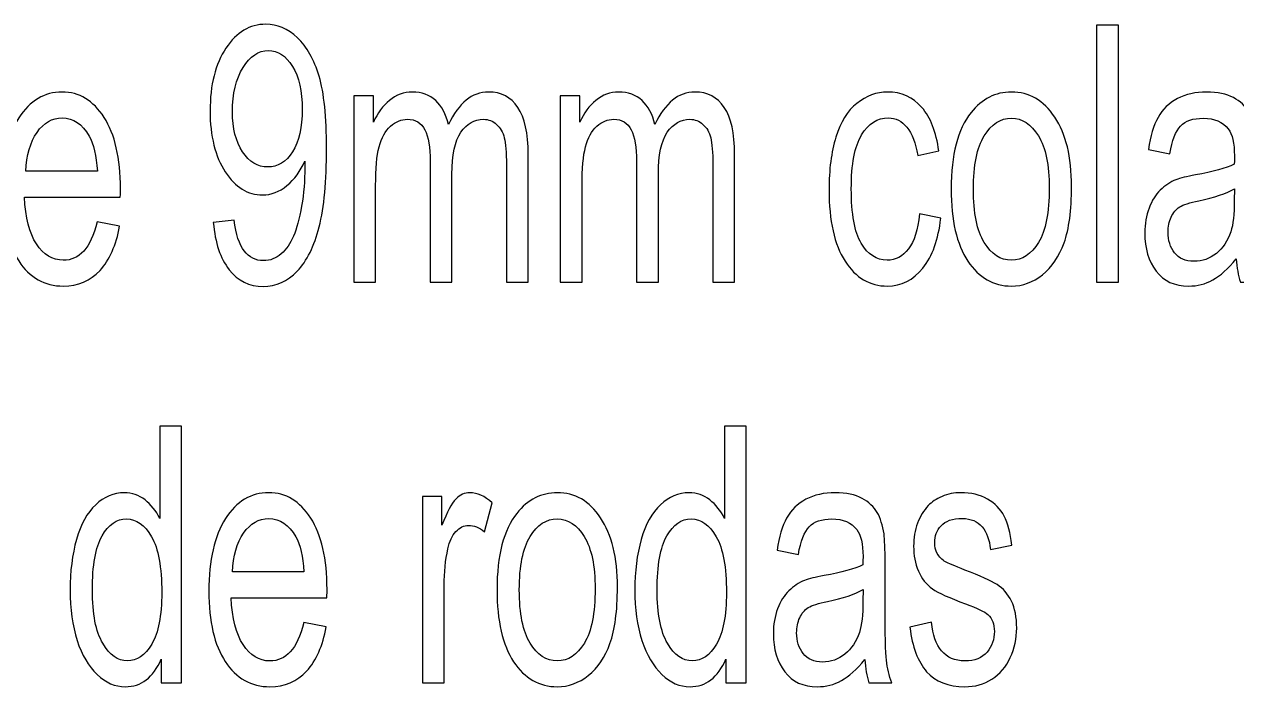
# Model space of a CAD drawing. Header units: millimetres. Extents: x -2444 to 3336, y -980 to 1690.
# Drawn here: x 23.7 to 179.9, y -365.9 to -280.5 of the extents above; entities that cross this region are included whole.
import ezdxf

# ---------------------------------------------------------------- set-up
doc = ezdxf.new("R2010")
doc.units = ezdxf.units.MM
doc.header["$MEASUREMENT"] = 0
doc.layers.add('Camada 1', color=7, linetype='Continuous')

msp = doc.modelspace()

# ---------------------------------------------------------------- linework, layer by layer
at = {"layer": 'Camada 1', "color": 250}
for points, knots in [([(48.0467, -306.1036), (48.0467, -306.1036), (50.7283, -305.7802), (50.7283, -305.7802), (50.7283, -305.7802), (50.9571, -307.6132), (51.3934, -308.9378), (52.0372, -309.7619), (52.0372, -309.7619), (52.681, -310.586), (53.5057, -311.0019), (54.5167, -311.0019), (54.5167, -311.0019), (55.3786, -311.0019), (56.1341, -310.7169), (56.7886, -310.1393), (56.7886, -310.1393), (57.443, -309.5694), (57.9751, -308.8069), (58.3848, -307.8442), (58.3848, -307.8442), (58.7945, -306.8892), (59.1404, -305.5953), (59.4224, -303.9703), (59.4224, -303.9703), (59.7043, -302.3452), (59.8427, -300.6893), (59.8427, -299.0027), (59.8427, -299.0027), (59.8427, -298.8255), (59.8373, -298.5483), (59.8267, -298.1863), (59.8267, -298.1863), (59.268, -299.4802), (58.5019, -300.5353), (57.5335, -301.3363), (57.5335, -301.3363), (56.5651, -302.145), (55.5116, -302.5454), (54.3837, -302.5454), (54.3837, -302.5454), (52.4948, -302.5454), (50.8986, -301.5519), (49.5897, -299.5649), (49.5897, -299.5649), (48.2861, -297.5856), (47.6317, -294.967), (47.6317, -291.7169), (47.6317, -291.7169), (47.6317, -288.3589), (48.3127, -285.6634), (49.6802, -283.6147), (49.6802, -283.6147), (51.0422, -281.5738), (52.7502, -280.5494), (54.8093, -280.5494), (54.8093, -280.5494), (56.2885, -280.5494), (57.6452, -281.1271), (58.8796, -282.29), (58.8796, -282.29), (60.1087, -283.4453), (61.0398, -285.0934), (61.6783, -287.2422), (61.6783, -287.2422), (62.3168, -289.3833), (62.636, -292.487), (62.636, -296.5458), (62.636, -296.5458), (62.636, -300.7741), (62.3221, -304.1397), (61.689, -306.6427), (61.689, -306.6427), (61.0558, -309.1535), (60.1087, -311.0558), (58.8583, -312.3651), (58.8583, -312.3651), (57.608, -313.6744), (56.1448, -314.329), (54.4635, -314.329), (54.4635, -314.329), (52.6757, -314.329), (51.2179, -313.6128), (50.0845, -312.1725), (50.0845, -312.1725), (48.9565, -310.7323), (48.2755, -308.7068), (48.0467, -306.1036)], [0, 0, 0, 0, 0.04347826, 0.04347826, 0.04347826, 0.04347826, 0.08695652, 0.08695652, 0.08695652, 0.08695652, 0.13043478, 0.13043478, 0.13043478, 0.13043478, 0.17391304, 0.17391304, 0.17391304, 0.17391304, 0.2173913, 0.2173913, 0.2173913, 0.2173913, 0.26086957, 0.26086957, 0.26086957, 0.26086957, 0.30434783, 0.30434783, 0.30434783, 0.30434783, 0.34782609, 0.34782609, 0.34782609, 0.34782609, 0.39130435, 0.39130435, 0.39130435, 0.39130435, 0.43478261, 0.43478261, 0.43478261, 0.43478261, 0.47826087, 0.47826087, 0.47826087, 0.47826087, 0.52173913, 0.52173913, 0.52173913, 0.52173913, 0.56521739, 0.56521739, 0.56521739, 0.56521739, 0.60869565, 0.60869565, 0.60869565, 0.60869565, 0.65217391, 0.65217391, 0.65217391, 0.65217391, 0.69565217, 0.69565217, 0.69565217, 0.69565217, 0.73913043, 0.73913043, 0.73913043, 0.73913043, 0.7826087, 0.7826087, 0.7826087, 0.7826087, 0.82608696, 0.82608696, 0.82608696, 0.82608696, 0.86956522, 0.86956522, 0.86956522, 0.86956522, 0.91304348, 0.91304348, 0.91304348, 0.91304348, 1, 1, 1, 1]), ([(161.8614, -313.7745), (161.8614, -313.7745), (161.8614, -280.6881), (161.8614, -280.6881), (161.8614, -280.6881), (161.8614, -280.6881), (164.6707, -280.6881), (164.6707, -280.6881), (164.6707, -280.6881), (164.6707, -280.6881), (164.6707, -313.7745), (164.6707, -313.7745), (164.6707, -313.7745), (164.6707, -313.7745), (161.8614, -313.7745), (161.8614, -313.7745)], [0, 0, 0, 0, 0.2, 0.2, 0.2, 0.2, 0.4, 0.4, 0.4, 0.4, 0.6, 0.6, 0.6, 0.6, 1, 1, 1, 1]), ([(59.5075, -291.5089), (59.5075, -289.183), (59.0818, -287.3346), (58.2305, -285.9714), (58.2305, -285.9714), (57.3845, -284.6082), (56.3523, -283.9228), (55.1392, -283.9228), (55.1392, -283.9228), (53.8835, -283.9228), (52.7981, -284.6544), (51.8829, -286.1255), (51.8829, -286.1255), (50.9624, -287.5965), (50.5048, -289.5065), (50.5048, -291.8478), (50.5048, -291.8478), (50.5048, -293.9504), (50.9412, -295.6601), (51.8084, -296.9694), (51.8084, -296.9694), (52.681, -298.2864), (53.7665, -298.9411), (55.0594, -298.9411), (55.0594, -298.9411), (56.3576, -298.9411), (57.4217, -298.2864), (58.2571, -296.9694), (58.2571, -296.9694), (59.0925, -295.6601), (59.5075, -293.8348), (59.5075, -291.5089)], [0, 0, 0, 0, 0.11111111, 0.11111111, 0.11111111, 0.11111111, 0.22222222, 0.22222222, 0.22222222, 0.22222222, 0.33333333, 0.33333333, 0.33333333, 0.33333333, 0.44444444, 0.44444444, 0.44444444, 0.44444444, 0.55555556, 0.55555556, 0.55555556, 0.55555556, 0.66666667, 0.66666667, 0.66666667, 0.66666667, 0.77777778, 0.77777778, 0.77777778, 0.77777778, 1, 1, 1, 1]), ([(33.0743, -306.0112), (33.0743, -306.0112), (35.9794, -306.5657), (35.9794, -306.5657), (35.9794, -306.5657), (35.5271, -309.0072), (34.6812, -310.9095), (33.4468, -312.2573), (33.4468, -312.2573), (32.2124, -313.6051), (30.6375, -314.2828), (28.7167, -314.2828), (28.7167, -314.2828), (26.3011, -314.2828), (24.3856, -313.2046), (22.9703, -311.0481), (22.9703, -311.0481), (21.555, -308.8993), (20.8474, -305.8726), (20.8474, -301.9832), (20.8474, -301.9832), (20.8474, -297.9629), (21.5604, -294.8361), (22.9916, -292.618), (22.9916, -292.618), (24.4229, -290.3922), (26.2798, -289.2831), (28.5624, -289.2831), (28.5624, -289.2831), (30.7704, -289.2831), (32.5742, -290.3691), (33.9735, -292.5487), (33.9735, -292.5487), (35.3729, -294.7282), (36.0752, -297.7935), (36.0752, -301.7445), (36.0752, -301.7445), (36.0752, -301.9832), (36.0699, -302.3452), (36.0592, -302.8227), (36.0592, -302.8227), (36.0592, -302.8227), (23.7206, -302.8227), (23.7206, -302.8227), (23.7206, -302.8227), (23.8269, -305.449), (24.3378, -307.4668), (25.2636, -308.8608), (25.2636, -308.8608), (26.1841, -310.2548), (27.3386, -310.9557), (28.7167, -310.9557), (28.7167, -310.9557), (29.7436, -310.9557), (30.6215, -310.5629), (31.3451, -309.7773), (31.3451, -309.7773), (32.074, -308.9918), (32.6487, -307.7364), (33.0743, -306.0112)], [0, 0, 0, 0, 0.0625, 0.0625, 0.0625, 0.0625, 0.125, 0.125, 0.125, 0.125, 0.1875, 0.1875, 0.1875, 0.1875, 0.25, 0.25, 0.25, 0.25, 0.3125, 0.3125, 0.3125, 0.3125, 0.375, 0.375, 0.375, 0.375, 0.4375, 0.4375, 0.4375, 0.4375, 0.5, 0.5, 0.5, 0.5, 0.5625, 0.5625, 0.5625, 0.5625, 0.625, 0.625, 0.625, 0.625, 0.6875, 0.6875, 0.6875, 0.6875, 0.75, 0.75, 0.75, 0.75, 0.8125, 0.8125, 0.8125, 0.8125, 0.875, 0.875, 0.875, 0.875, 1, 1, 1, 1]), ([(66.153, -313.7745), (66.153, -313.7745), (66.153, -289.7915), (66.153, -289.7915), (66.153, -289.7915), (66.153, -289.7915), (68.675, -289.7915), (68.675, -289.7915), (68.675, -289.7915), (68.675, -289.7915), (68.675, -293.1802), (68.675, -293.1802), (68.675, -293.1802), (69.1911, -292.0095), (69.8827, -291.0622), (70.7447, -290.3537), (70.7447, -290.3537), (71.6067, -289.6374), (72.5857, -289.2831), (73.6871, -289.2831), (73.6871, -289.2831), (74.9108, -289.2831), (75.9165, -289.6528), (76.6986, -290.3845), (76.6986, -290.3845), (77.4807, -291.1238), (78.034, -292.1482), (78.3533, -293.4729), (78.3533, -293.4729), (79.6728, -290.6772), (81.3808, -289.2831), (83.4878, -289.2831), (83.4878, -289.2831), (85.1372, -289.2831), (86.4088, -289.9378), (87.2921, -291.2548), (87.2921, -291.2548), (88.1806, -292.5718), (88.6276, -294.5973), (88.6276, -297.3314), (88.6276, -297.3314), (88.6276, -297.3314), (88.6276, -313.7745), (88.6276, -313.7745), (88.6276, -313.7745), (88.6276, -313.7745), (85.8182, -313.7745), (85.8182, -313.7745), (85.8182, -313.7745), (85.8182, -313.7745), (85.8182, -298.6792), (85.8182, -298.6792), (85.8182, -298.6792), (85.8182, -297.0618), (85.7225, -295.8912), (85.5415, -295.1749), (85.5415, -295.1749), (85.3606, -294.4587), (85.0307, -293.8888), (84.5466, -293.4498), (84.5466, -293.4498), (84.0677, -293.0108), (83.5038, -292.7951), (82.86, -292.7951), (82.86, -292.7951), (81.6894, -292.7951), (80.721, -293.3573), (79.9495, -294.4741), (79.9495, -294.4741), (79.178, -295.5985), (78.7949, -297.393), (78.7949, -299.8576), (78.7949, -299.8576), (78.7949, -299.8576), (78.7949, -313.7745), (78.7949, -313.7745), (78.7949, -313.7745), (78.7949, -313.7745), (75.9856, -313.7745), (75.9856, -313.7745), (75.9856, -313.7745), (75.9856, -313.7745), (75.9856, -298.2094), (75.9856, -298.2094), (75.9856, -298.2094), (75.9856, -296.4072), (75.7568, -295.0517), (75.2993, -294.1506), (75.2993, -294.1506), (74.8416, -293.2495), (74.0915, -292.7951), (73.0539, -292.7951), (73.0539, -292.7951), (72.2664, -292.7951), (71.5375, -293.0955), (70.8671, -293.6962), (70.8671, -293.6962), (70.1967, -294.2969), (69.7125, -295.1749), (69.4092, -296.3379), (69.4092, -296.3379), (69.1113, -297.4931), (68.9623, -299.1644), (68.9623, -301.344), (68.9623, -301.344), (68.9623, -301.344), (68.9623, -313.7745), (68.9623, -313.7745), (68.9623, -313.7745), (68.9623, -313.7745), (66.153, -313.7745), (66.153, -313.7745)], [0, 0, 0, 0, 0.03448276, 0.03448276, 0.03448276, 0.03448276, 0.06896552, 0.06896552, 0.06896552, 0.06896552, 0.10344828, 0.10344828, 0.10344828, 0.10344828, 0.13793103, 0.13793103, 0.13793103, 0.13793103, 0.17241379, 0.17241379, 0.17241379, 0.17241379, 0.20689655, 0.20689655, 0.20689655, 0.20689655, 0.24137931, 0.24137931, 0.24137931, 0.24137931, 0.27586207, 0.27586207, 0.27586207, 0.27586207, 0.31034483, 0.31034483, 0.31034483, 0.31034483, 0.34482759, 0.34482759, 0.34482759, 0.34482759, 0.37931034, 0.37931034, 0.37931034, 0.37931034, 0.4137931, 0.4137931, 0.4137931, 0.4137931, 0.44827586, 0.44827586, 0.44827586, 0.44827586, 0.48275862, 0.48275862, 0.48275862, 0.48275862, 0.51724138, 0.51724138, 0.51724138, 0.51724138, 0.55172414, 0.55172414, 0.55172414, 0.55172414, 0.5862069, 0.5862069, 0.5862069, 0.5862069, 0.62068966, 0.62068966, 0.62068966, 0.62068966, 0.65517241, 0.65517241, 0.65517241, 0.65517241, 0.68965517, 0.68965517, 0.68965517, 0.68965517, 0.72413793, 0.72413793, 0.72413793, 0.72413793, 0.75862069, 0.75862069, 0.75862069, 0.75862069, 0.79310345, 0.79310345, 0.79310345, 0.79310345, 0.82758621, 0.82758621, 0.82758621, 0.82758621, 0.86206897, 0.86206897, 0.86206897, 0.86206897, 0.89655172, 0.89655172, 0.89655172, 0.89655172, 0.93103448, 0.93103448, 0.93103448, 0.93103448, 1, 1, 1, 1]), ([(92.7458, -313.7745), (92.7458, -313.7745), (92.7458, -289.7915), (92.7458, -289.7915), (92.7458, -289.7915), (92.7458, -289.7915), (95.2678, -289.7915), (95.2678, -289.7915), (95.2678, -289.7915), (95.2678, -289.7915), (95.2678, -293.1802), (95.2678, -293.1802), (95.2678, -293.1802), (95.7838, -292.0095), (96.4755, -291.0622), (97.3375, -290.3537), (97.3375, -290.3537), (98.1995, -289.6374), (99.1785, -289.2831), (100.2799, -289.2831), (100.2799, -289.2831), (101.5036, -289.2831), (102.5092, -289.6528), (103.2913, -290.3845), (103.2913, -290.3845), (104.0735, -291.1238), (104.6268, -292.1482), (104.9461, -293.4729), (104.9461, -293.4729), (106.2656, -290.6772), (107.9736, -289.2831), (110.0806, -289.2831), (110.0806, -289.2831), (111.73, -289.2831), (113.0016, -289.9378), (113.8849, -291.2548), (113.8849, -291.2548), (114.7734, -292.5718), (115.2203, -294.5973), (115.2203, -297.3314), (115.2203, -297.3314), (115.2203, -297.3314), (115.2203, -313.7745), (115.2203, -313.7745), (115.2203, -313.7745), (115.2203, -313.7745), (112.411, -313.7745), (112.411, -313.7745), (112.411, -313.7745), (112.411, -313.7745), (112.411, -298.6792), (112.411, -298.6792), (112.411, -298.6792), (112.411, -297.0618), (112.3153, -295.8912), (112.1343, -295.1749), (112.1343, -295.1749), (111.9534, -294.4587), (111.6235, -293.8888), (111.1394, -293.4498), (111.1394, -293.4498), (110.6605, -293.0108), (110.0965, -292.7951), (109.4527, -292.7951), (109.4527, -292.7951), (108.2822, -292.7951), (107.3138, -293.3573), (106.5423, -294.4741), (106.5423, -294.4741), (105.7708, -295.5985), (105.3877, -297.393), (105.3877, -299.8576), (105.3877, -299.8576), (105.3877, -299.8576), (105.3877, -313.7745), (105.3877, -313.7745), (105.3877, -313.7745), (105.3877, -313.7745), (102.5784, -313.7745), (102.5784, -313.7745), (102.5784, -313.7745), (102.5784, -313.7745), (102.5784, -298.2094), (102.5784, -298.2094), (102.5784, -298.2094), (102.5784, -296.4072), (102.3496, -295.0517), (101.892, -294.1506), (101.892, -294.1506), (101.4344, -293.2495), (100.6842, -292.7951), (99.6467, -292.7951), (99.6467, -292.7951), (98.8592, -292.7951), (98.1303, -293.0955), (97.4599, -293.6962), (97.4599, -293.6962), (96.7894, -294.2969), (96.3053, -295.1749), (96.002, -296.3379), (96.002, -296.3379), (95.704, -297.4931), (95.5551, -299.1644), (95.5551, -301.344), (95.5551, -301.344), (95.5551, -301.344), (95.5551, -313.7745), (95.5551, -313.7745), (95.5551, -313.7745), (95.5551, -313.7745), (92.7458, -313.7745), (92.7458, -313.7745)], [0, 0, 0, 0, 0.03448276, 0.03448276, 0.03448276, 0.03448276, 0.06896552, 0.06896552, 0.06896552, 0.06896552, 0.10344828, 0.10344828, 0.10344828, 0.10344828, 0.13793103, 0.13793103, 0.13793103, 0.13793103, 0.17241379, 0.17241379, 0.17241379, 0.17241379, 0.20689655, 0.20689655, 0.20689655, 0.20689655, 0.24137931, 0.24137931, 0.24137931, 0.24137931, 0.27586207, 0.27586207, 0.27586207, 0.27586207, 0.31034483, 0.31034483, 0.31034483, 0.31034483, 0.34482759, 0.34482759, 0.34482759, 0.34482759, 0.37931034, 0.37931034, 0.37931034, 0.37931034, 0.4137931, 0.4137931, 0.4137931, 0.4137931, 0.44827586, 0.44827586, 0.44827586, 0.44827586, 0.48275862, 0.48275862, 0.48275862, 0.48275862, 0.51724138, 0.51724138, 0.51724138, 0.51724138, 0.55172414, 0.55172414, 0.55172414, 0.55172414, 0.5862069, 0.5862069, 0.5862069, 0.5862069, 0.62068966, 0.62068966, 0.62068966, 0.62068966, 0.65517241, 0.65517241, 0.65517241, 0.65517241, 0.68965517, 0.68965517, 0.68965517, 0.68965517, 0.72413793, 0.72413793, 0.72413793, 0.72413793, 0.75862069, 0.75862069, 0.75862069, 0.75862069, 0.79310345, 0.79310345, 0.79310345, 0.79310345, 0.82758621, 0.82758621, 0.82758621, 0.82758621, 0.86206897, 0.86206897, 0.86206897, 0.86206897, 0.89655172, 0.89655172, 0.89655172, 0.89655172, 0.93103448, 0.93103448, 0.93103448, 0.93103448, 1, 1, 1, 1]), ([(139.0304, -304.9946), (139.0304, -304.9946), (141.7759, -305.5491), (141.7759, -305.5491), (141.7759, -305.5491), (141.4726, -308.2832), (140.7064, -310.4166), (139.4666, -311.9646), (139.4666, -311.9646), (138.2269, -313.5126), (136.6999, -314.2828), (134.8962, -314.2828), (134.8962, -314.2828), (132.6349, -314.2828), (130.8152, -313.2123), (129.4425, -311.0712), (129.4425, -311.0712), (128.0644, -308.9301), (127.3781, -305.8649), (127.3781, -301.8754), (127.3781, -301.8754), (127.3781, -299.2876), (127.676, -297.031), (128.2666, -295.0902), (128.2666, -295.0902), (128.8572, -293.1571), (129.7564, -291.7015), (130.9695, -290.7388), (130.9695, -290.7388), (132.1773, -289.7684), (133.4915, -289.2831), (134.9175, -289.2831), (134.9175, -289.2831), (136.7106, -289.2831), (138.1844, -289.9378), (139.323, -291.2548), (139.323, -291.2548), (140.4669, -292.5718), (141.2012, -294.4433), (141.5205, -296.8616), (141.5205, -296.8616), (141.5205, -296.8616), (138.8069, -297.4623), (138.8069, -297.4623), (138.8069, -297.4623), (138.5462, -295.8527), (138.0886, -294.6435), (137.4235, -293.8271), (137.4235, -293.8271), (136.7638, -293.0185), (135.9656, -292.6103), (135.0292, -292.6103), (135.0292, -292.6103), (133.6139, -292.6103), (132.4646, -293.3419), (131.5761, -294.8053), (131.5761, -294.8053), (130.6929, -296.2763), (130.2512, -298.5868), (130.2512, -301.7599), (130.2512, -301.7599), (130.2512, -304.9792), (130.6769, -307.3128), (131.5282, -308.7684), (131.5282, -308.7684), (132.3848, -310.224), (133.4968, -310.9557), (134.8643, -310.9557), (134.8643, -310.9557), (135.971, -310.9557), (136.8914, -310.4705), (137.6257, -309.4924), (137.6257, -309.4924), (138.3653, -308.522), (138.8335, -307.0201), (139.0304, -304.9946)], [0, 0, 0, 0, 0.05, 0.05, 0.05, 0.05, 0.1, 0.1, 0.1, 0.1, 0.15, 0.15, 0.15, 0.15, 0.2, 0.2, 0.2, 0.2, 0.25, 0.25, 0.25, 0.25, 0.3, 0.3, 0.3, 0.3, 0.35, 0.35, 0.35, 0.35, 0.4, 0.4, 0.4, 0.4, 0.45, 0.45, 0.45, 0.45, 0.5, 0.5, 0.5, 0.5, 0.55, 0.55, 0.55, 0.55, 0.6, 0.6, 0.6, 0.6, 0.65, 0.65, 0.65, 0.65, 0.7, 0.7, 0.7, 0.7, 0.75, 0.75, 0.75, 0.75, 0.8, 0.8, 0.8, 0.8, 0.85, 0.85, 0.85, 0.85, 0.9, 0.9, 0.9, 0.9, 1, 1, 1, 1]), ([(143.1167, -301.783), (143.1167, -297.3545), (143.968, -294.0736), (145.6759, -291.9402), (145.6759, -291.9402), (147.0966, -290.1688), (148.8364, -289.2831), (150.8849, -289.2831), (150.8849, -289.2831), (153.1568, -289.2831), (155.0191, -290.3614), (156.4663, -292.5179), (156.4663, -292.5179), (157.9082, -294.6666), (158.6318, -297.6472), (158.6318, -301.4441), (158.6318, -301.4441), (158.6318, -304.5248), (158.3125, -306.9431), (157.6741, -308.7068), (157.6741, -308.7068), (157.0356, -310.4705), (156.1044, -311.8414), (154.8807, -312.8195), (154.8807, -312.8195), (153.6623, -313.7976), (152.3268, -314.2828), (150.8849, -314.2828), (150.8849, -314.2828), (148.5651, -314.2828), (146.6922, -313.2123), (145.2609, -311.0635), (145.2609, -311.0635), (143.8297, -308.9147), (143.1167, -305.8187), (143.1167, -301.783)], [0, 0, 0, 0, 0.1, 0.1, 0.1, 0.1, 0.2, 0.2, 0.2, 0.2, 0.3, 0.3, 0.3, 0.3, 0.4, 0.4, 0.4, 0.4, 0.5, 0.5, 0.5, 0.5, 0.6, 0.6, 0.6, 0.6, 0.7, 0.7, 0.7, 0.7, 0.8, 0.8, 0.8, 0.8, 1, 1, 1, 1]), ([(179.84, -310.7708), (178.7972, -312.057), (177.7915, -312.9581), (176.8285, -313.4895), (176.8285, -313.4895), (175.8654, -314.021), (174.8332, -314.2828), (173.7266, -314.2828), (173.7266, -314.2828), (171.9069, -314.2828), (170.5075, -313.6436), (169.5285, -312.3574), (169.5285, -312.3574), (168.5495, -311.0789), (168.06, -309.4385), (168.06, -307.4437), (168.06, -307.4437), (168.06, -306.2731), (168.2462, -305.2025), (168.6133, -304.2321), (168.6133, -304.2321), (168.9858, -303.2617), (169.47, -302.4915), (170.0659, -301.9062), (170.0659, -301.9062), (170.6672, -301.3209), (171.3376, -300.8742), (172.0877, -300.5738), (172.0877, -300.5738), (172.6411, -300.3659), (173.4765, -300.1656), (174.5885, -299.9654), (174.5885, -299.9654), (176.8551, -299.5803), (178.5311, -299.1105), (179.6006, -298.5714), (179.6006, -298.5714), (179.6112, -298.0169), (179.6165, -297.6626), (179.6165, -297.5162), (179.6165, -297.5162), (179.6165, -295.8681), (179.3505, -294.7051), (178.8185, -294.0274), (178.8185, -294.0274), (178.1001, -293.1109), (177.0307, -292.6565), (175.6154, -292.6565), (175.6154, -292.6565), (174.2905, -292.6565), (173.3115, -292.9954), (172.6837, -293.6654), (172.6837, -293.6654), (172.0505, -294.3355), (171.5876, -295.5215), (171.2844, -297.2313), (171.2844, -297.2313), (171.2844, -297.2313), (168.5389, -296.6768), (168.5389, -296.6768), (168.5389, -296.6768), (168.7889, -294.9747), (169.1986, -293.5961), (169.7733, -292.5487), (169.7733, -292.5487), (170.3479, -291.5012), (171.178, -290.7003), (172.2634, -290.1303), (172.2634, -290.1303), (173.3434, -289.5681), (174.6044, -289.2831), (176.0304, -289.2831), (176.0304, -289.2831), (177.4457, -289.2831), (178.6003, -289.5219), (179.4889, -290.0071), (179.4889, -290.0071), (180.3721, -290.4923), (181.0265, -291.093), (181.4415, -291.8247), (181.4415, -291.8247), (181.8565, -292.5564), (182.1492, -293.4806), (182.3195, -294.5973), (182.3195, -294.5973), (182.4099, -295.2905), (182.4578, -296.5381), (182.4578, -298.3326), (182.4578, -298.3326), (182.4578, -298.3326), (182.4578, -303.7238), (182.4578, -303.7238), (182.4578, -303.7238), (182.4578, -307.4899), (182.5163, -309.8697), (182.6334, -310.8787), (182.6334, -310.8787), (182.7451, -311.8876), (182.9792, -312.8503), (183.3197, -313.7745), (183.3197, -313.7745), (183.3197, -313.7745), (180.3827, -313.7745), (180.3827, -313.7745), (180.3827, -313.7745), (180.1007, -312.9196), (179.9198, -311.9184), (179.84, -310.7708)], [0, 0, 0, 0, 0.03571429, 0.03571429, 0.03571429, 0.03571429, 0.07142857, 0.07142857, 0.07142857, 0.07142857, 0.10714286, 0.10714286, 0.10714286, 0.10714286, 0.14285714, 0.14285714, 0.14285714, 0.14285714, 0.17857143, 0.17857143, 0.17857143, 0.17857143, 0.21428571, 0.21428571, 0.21428571, 0.21428571, 0.25, 0.25, 0.25, 0.25, 0.28571429, 0.28571429, 0.28571429, 0.28571429, 0.32142857, 0.32142857, 0.32142857, 0.32142857, 0.35714286, 0.35714286, 0.35714286, 0.35714286, 0.39285714, 0.39285714, 0.39285714, 0.39285714, 0.42857143, 0.42857143, 0.42857143, 0.42857143, 0.46428571, 0.46428571, 0.46428571, 0.46428571, 0.5, 0.5, 0.5, 0.5, 0.53571429, 0.53571429, 0.53571429, 0.53571429, 0.57142857, 0.57142857, 0.57142857, 0.57142857, 0.60714286, 0.60714286, 0.60714286, 0.60714286, 0.64285714, 0.64285714, 0.64285714, 0.64285714, 0.67857143, 0.67857143, 0.67857143, 0.67857143, 0.71428571, 0.71428571, 0.71428571, 0.71428571, 0.75, 0.75, 0.75, 0.75, 0.78571429, 0.78571429, 0.78571429, 0.78571429, 0.82142857, 0.82142857, 0.82142857, 0.82142857, 0.85714286, 0.85714286, 0.85714286, 0.85714286, 0.89285714, 0.89285714, 0.89285714, 0.89285714, 0.92857143, 0.92857143, 0.92857143, 0.92857143, 1, 1, 1, 1]), ([(23.8801, -299.4956), (23.8801, -299.4956), (33.1063, -299.4956), (33.1063, -299.4956), (33.1063, -299.4956), (32.9838, -297.4777), (32.6274, -295.9682), (32.0474, -294.9593), (32.0474, -294.9593), (31.1588, -293.3958), (29.999, -292.6103), (28.5783, -292.6103), (28.5783, -292.6103), (27.2907, -292.6103), (26.2106, -293.2341), (25.3327, -294.4818), (25.3327, -294.4818), (24.4601, -295.7295), (23.976, -297.4007), (23.8801, -299.4956)], [0, 0, 0, 0, 0.16666667, 0.16666667, 0.16666667, 0.16666667, 0.33333333, 0.33333333, 0.33333333, 0.33333333, 0.5, 0.5, 0.5, 0.5, 0.66666667, 0.66666667, 0.66666667, 0.66666667, 1, 1, 1, 1]), ([(145.9898, -301.7907), (145.9898, -304.856), (146.4528, -307.1511), (147.3786, -308.6683), (147.3786, -308.6683), (148.3097, -310.1932), (149.4749, -310.9557), (150.8849, -310.9557), (150.8849, -310.9557), (152.2789, -310.9557), (153.4388, -310.1932), (154.3699, -308.6606), (154.3699, -308.6606), (155.2957, -307.1279), (155.7586, -304.7943), (155.7586, -301.6598), (155.7586, -301.6598), (155.7586, -298.7023), (155.2904, -296.4611), (154.3593, -294.9439), (154.3593, -294.9439), (153.4282, -293.419), (152.2682, -292.6565), (150.8849, -292.6565), (150.8849, -292.6565), (149.4749, -292.6565), (148.3097, -293.4112), (147.3786, -294.9285), (147.3786, -294.9285), (146.4528, -296.4457), (145.9898, -298.7331), (145.9898, -301.7907)], [0, 0, 0, 0, 0.11111111, 0.11111111, 0.11111111, 0.11111111, 0.22222222, 0.22222222, 0.22222222, 0.22222222, 0.33333333, 0.33333333, 0.33333333, 0.33333333, 0.44444444, 0.44444444, 0.44444444, 0.44444444, 0.55555556, 0.55555556, 0.55555556, 0.55555556, 0.66666667, 0.66666667, 0.66666667, 0.66666667, 0.77777778, 0.77777778, 0.77777778, 0.77777778, 1, 1, 1, 1]), ([(179.6165, -301.7599), (178.595, -302.3606), (177.0626, -302.8689), (175.0195, -303.2848), (175.0195, -303.2848), (173.8596, -303.5236), (173.0401, -303.7931), (172.5613, -304.0935), (172.5613, -304.0935), (172.0824, -304.3938), (171.7153, -304.8328), (171.4546, -305.4028), (171.4546, -305.4028), (171.1939, -305.9804), (171.0609, -306.6196), (171.0609, -307.3282), (171.0609, -307.3282), (171.0609, -308.3987), (171.3429, -309.2998), (171.9122, -310.0161), (171.9122, -310.0161), (172.4815, -310.7323), (173.3115, -311.0943), (174.4023, -311.0943), (174.4023, -311.0943), (175.4824, -311.0943), (176.4454, -310.7554), (177.2914, -310.07), (177.2914, -310.07), (178.1321, -309.3922), (178.7546, -308.4603), (179.1483, -307.282), (179.1483, -307.282), (179.4516, -306.3655), (179.6006, -305.0177), (179.6006, -303.2386), (179.6006, -303.2386), (179.6006, -303.2386), (179.6165, -301.7599), (179.6165, -301.7599)], [0, 0, 0, 0, 0.09090909, 0.09090909, 0.09090909, 0.09090909, 0.18181818, 0.18181818, 0.18181818, 0.18181818, 0.27272727, 0.27272727, 0.27272727, 0.27272727, 0.36363636, 0.36363636, 0.36363636, 0.36363636, 0.45454545, 0.45454545, 0.45454545, 0.45454545, 0.54545455, 0.54545455, 0.54545455, 0.54545455, 0.63636364, 0.63636364, 0.63636364, 0.63636364, 0.72727273, 0.72727273, 0.72727273, 0.72727273, 0.81818182, 0.81818182, 0.81818182, 0.81818182, 1, 1, 1, 1]), ([(41.3374, -365.3988), (41.3374, -365.3988), (41.3374, -362.3566), (41.3374, -362.3566), (41.3374, -362.3566), (40.2891, -364.7211), (38.7461, -365.9071), (36.7083, -365.9071), (36.7083, -365.9071), (35.3888, -365.9071), (34.1757, -365.3834), (33.0743, -364.3283), (33.0743, -364.3283), (31.9676, -363.2808), (31.111, -361.8098), (30.4991, -359.9306), (30.4991, -359.9306), (29.8925, -358.0437), (29.5892, -355.8795), (29.5892, -353.4304), (29.5892, -353.4304), (29.5892, -351.0429), (29.8659, -348.8787), (30.414, -346.9302), (30.414, -346.9302), (30.9673, -344.9893), (31.792, -343.4952), (32.8934, -342.4632), (32.8934, -342.4632), (33.9894, -341.4235), (35.2239, -340.9074), (36.5806, -340.9074), (36.5806, -340.9074), (37.581, -340.9074), (38.4695, -341.2155), (39.2463, -341.8239), (39.2463, -341.8239), (40.0231, -342.4324), (40.6563, -343.2334), (41.1458, -344.2115), (41.1458, -344.2115), (41.1458, -344.2115), (41.1458, -332.3124), (41.1458, -332.3124), (41.1458, -332.3124), (41.1458, -332.3124), (43.9551, -332.3124), (43.9551, -332.3124), (43.9551, -332.3124), (43.9551, -332.3124), (43.9551, -365.3988), (43.9551, -365.3988), (43.9551, -365.3988), (43.9551, -365.3988), (41.3374, -365.3988), (41.3374, -365.3988)], [0, 0, 0, 0, 0.06666667, 0.06666667, 0.06666667, 0.06666667, 0.13333333, 0.13333333, 0.13333333, 0.13333333, 0.2, 0.2, 0.2, 0.2, 0.26666667, 0.26666667, 0.26666667, 0.26666667, 0.33333333, 0.33333333, 0.33333333, 0.33333333, 0.4, 0.4, 0.4, 0.4, 0.46666667, 0.46666667, 0.46666667, 0.46666667, 0.53333333, 0.53333333, 0.53333333, 0.53333333, 0.6, 0.6, 0.6, 0.6, 0.66666667, 0.66666667, 0.66666667, 0.66666667, 0.73333333, 0.73333333, 0.73333333, 0.73333333, 0.8, 0.8, 0.8, 0.8, 0.86666667, 0.86666667, 0.86666667, 0.86666667, 1, 1, 1, 1]), ([(114.103, -365.3988), (114.103, -365.3988), (114.103, -362.3566), (114.103, -362.3566), (114.103, -362.3566), (113.0548, -364.7211), (111.5118, -365.9071), (109.474, -365.9071), (109.474, -365.9071), (108.1545, -365.9071), (106.9414, -365.3834), (105.8399, -364.3283), (105.8399, -364.3283), (104.7333, -363.2808), (103.8766, -361.8098), (103.2647, -359.9306), (103.2647, -359.9306), (102.6582, -358.0437), (102.3549, -355.8795), (102.3549, -353.4304), (102.3549, -353.4304), (102.3549, -351.0429), (102.6316, -348.8787), (103.1796, -346.9302), (103.1796, -346.9302), (103.733, -344.9893), (104.5577, -343.4952), (105.6591, -342.4632), (105.6591, -342.4632), (106.7551, -341.4235), (107.9895, -340.9074), (109.3463, -340.9074), (109.3463, -340.9074), (110.3466, -340.9074), (111.2351, -341.2155), (112.012, -341.8239), (112.012, -341.8239), (112.7888, -342.4324), (113.4219, -343.2334), (113.9115, -344.2115), (113.9115, -344.2115), (113.9115, -344.2115), (113.9115, -332.3124), (113.9115, -332.3124), (113.9115, -332.3124), (113.9115, -332.3124), (116.7208, -332.3124), (116.7208, -332.3124), (116.7208, -332.3124), (116.7208, -332.3124), (116.7208, -365.3988), (116.7208, -365.3988), (116.7208, -365.3988), (116.7208, -365.3988), (114.103, -365.3988), (114.103, -365.3988)], [0, 0, 0, 0, 0.06666667, 0.06666667, 0.06666667, 0.06666667, 0.13333333, 0.13333333, 0.13333333, 0.13333333, 0.2, 0.2, 0.2, 0.2, 0.26666667, 0.26666667, 0.26666667, 0.26666667, 0.33333333, 0.33333333, 0.33333333, 0.33333333, 0.4, 0.4, 0.4, 0.4, 0.46666667, 0.46666667, 0.46666667, 0.46666667, 0.53333333, 0.53333333, 0.53333333, 0.53333333, 0.6, 0.6, 0.6, 0.6, 0.66666667, 0.66666667, 0.66666667, 0.66666667, 0.73333333, 0.73333333, 0.73333333, 0.73333333, 0.8, 0.8, 0.8, 0.8, 0.86666667, 0.86666667, 0.86666667, 0.86666667, 1, 1, 1, 1]), ([(59.699, -357.6355), (59.699, -357.6355), (62.6041, -358.19), (62.6041, -358.19), (62.6041, -358.19), (62.1518, -360.6315), (61.3059, -362.5338), (60.0715, -363.8816), (60.0715, -363.8816), (58.8371, -365.2294), (57.2621, -365.9071), (55.3414, -365.9071), (55.3414, -365.9071), (52.9258, -365.9071), (51.0103, -364.8289), (49.595, -362.6724), (49.595, -362.6724), (48.1797, -360.5236), (47.4721, -357.4969), (47.4721, -353.6075), (47.4721, -353.6075), (47.4721, -349.5872), (48.185, -346.4604), (49.6163, -344.2423), (49.6163, -344.2423), (51.0476, -342.0165), (52.9045, -340.9074), (55.187, -340.9074), (55.187, -340.9074), (57.3951, -340.9074), (59.1989, -341.9934), (60.5982, -344.173), (60.5982, -344.173), (61.9976, -346.3525), (62.6999, -349.4178), (62.6999, -353.3688), (62.6999, -353.3688), (62.6999, -353.6075), (62.6946, -353.9695), (62.6839, -354.447), (62.6839, -354.447), (62.6839, -354.447), (50.3452, -354.447), (50.3452, -354.447), (50.3452, -354.447), (50.4516, -357.0733), (50.9624, -359.0911), (51.8883, -360.4851), (51.8883, -360.4851), (52.8087, -361.8791), (53.9633, -362.58), (55.3414, -362.58), (55.3414, -362.58), (56.3683, -362.58), (57.2462, -362.1872), (57.9698, -361.4016), (57.9698, -361.4016), (58.6987, -360.6161), (59.2733, -359.3607), (59.699, -357.6355)], [0, 0, 0, 0, 0.0625, 0.0625, 0.0625, 0.0625, 0.125, 0.125, 0.125, 0.125, 0.1875, 0.1875, 0.1875, 0.1875, 0.25, 0.25, 0.25, 0.25, 0.3125, 0.3125, 0.3125, 0.3125, 0.375, 0.375, 0.375, 0.375, 0.4375, 0.4375, 0.4375, 0.4375, 0.5, 0.5, 0.5, 0.5, 0.5625, 0.5625, 0.5625, 0.5625, 0.625, 0.625, 0.625, 0.625, 0.6875, 0.6875, 0.6875, 0.6875, 0.75, 0.75, 0.75, 0.75, 0.8125, 0.8125, 0.8125, 0.8125, 0.875, 0.875, 0.875, 0.875, 1, 1, 1, 1]), ([(74.9907, -365.3988), (74.9907, -365.3988), (74.9907, -341.4158), (74.9907, -341.4158), (74.9907, -341.4158), (74.9907, -341.4158), (77.5127, -341.4158), (77.5127, -341.4158), (77.5127, -341.4158), (77.5127, -341.4158), (77.5127, -345.0895), (77.5127, -345.0895), (77.5127, -345.0895), (78.1565, -343.3874), (78.7523, -342.2629), (79.3004, -341.7238), (79.3004, -341.7238), (79.8484, -341.177), (80.4497, -340.9074), (81.1041, -340.9074), (81.1041, -340.9074), (82.0512, -340.9074), (83.0142, -341.3387), (83.9932, -342.1936), (83.9932, -342.1936), (83.9932, -342.1936), (82.9929, -345.9443), (82.9929, -345.9443), (82.9929, -345.9443), (82.3119, -345.3898), (81.6309, -345.1126), (80.9498, -345.1126), (80.9498, -345.1126), (80.3379, -345.1126), (79.7899, -345.3821), (79.3057, -345.9135), (79.3057, -345.9135), (78.8215, -346.445), (78.4757, -347.1843), (78.2682, -348.1316), (78.2682, -348.1316), (77.9543, -349.5718), (77.7999, -351.1507), (77.7999, -352.8682), (77.7999, -352.8682), (77.7999, -352.8682), (77.7999, -365.3988), (77.7999, -365.3988), (77.7999, -365.3988), (77.7999, -365.3988), (74.9907, -365.3988), (74.9907, -365.3988)], [0, 0, 0, 0, 0.07142857, 0.07142857, 0.07142857, 0.07142857, 0.14285714, 0.14285714, 0.14285714, 0.14285714, 0.21428571, 0.21428571, 0.21428571, 0.21428571, 0.28571429, 0.28571429, 0.28571429, 0.28571429, 0.35714286, 0.35714286, 0.35714286, 0.35714286, 0.42857143, 0.42857143, 0.42857143, 0.42857143, 0.5, 0.5, 0.5, 0.5, 0.57142857, 0.57142857, 0.57142857, 0.57142857, 0.64285714, 0.64285714, 0.64285714, 0.64285714, 0.71428571, 0.71428571, 0.71428571, 0.71428571, 0.78571429, 0.78571429, 0.78571429, 0.78571429, 0.85714286, 0.85714286, 0.85714286, 0.85714286, 1, 1, 1, 1]), ([(84.5998, -353.4073), (84.5998, -348.9788), (85.4511, -345.6979), (87.159, -343.5645), (87.159, -343.5645), (88.5797, -341.7931), (90.3195, -340.9074), (92.368, -340.9074), (92.368, -340.9074), (94.6399, -340.9074), (96.5022, -341.9857), (97.9494, -344.1422), (97.9494, -344.1422), (99.3913, -346.2909), (100.1149, -349.2715), (100.1149, -353.0684), (100.1149, -353.0684), (100.1149, -356.1491), (99.7957, -358.5674), (99.1572, -360.3311), (99.1572, -360.3311), (98.5187, -362.0948), (97.5876, -363.4657), (96.3639, -364.4438), (96.3639, -364.4438), (95.1454, -365.4219), (93.8099, -365.9071), (92.368, -365.9071), (92.368, -365.9071), (90.0482, -365.9071), (88.1753, -364.8366), (86.744, -362.6878), (86.744, -362.6878), (85.3128, -360.539), (84.5998, -357.443), (84.5998, -353.4073)], [0, 0, 0, 0, 0.1, 0.1, 0.1, 0.1, 0.2, 0.2, 0.2, 0.2, 0.3, 0.3, 0.3, 0.3, 0.4, 0.4, 0.4, 0.4, 0.5, 0.5, 0.5, 0.5, 0.6, 0.6, 0.6, 0.6, 0.7, 0.7, 0.7, 0.7, 0.8, 0.8, 0.8, 0.8, 1, 1, 1, 1]), ([(131.9858, -362.3951), (130.943, -363.6813), (129.9373, -364.5824), (128.9743, -365.1138), (128.9743, -365.1138), (128.0112, -365.6453), (126.979, -365.9071), (125.8724, -365.9071), (125.8724, -365.9071), (124.0527, -365.9071), (122.6533, -365.2679), (121.6743, -363.9817), (121.6743, -363.9817), (120.6953, -362.7032), (120.2058, -361.0628), (120.2058, -359.068), (120.2058, -359.068), (120.2058, -357.8974), (120.392, -356.8268), (120.7591, -355.8564), (120.7591, -355.8564), (121.1316, -354.886), (121.6158, -354.1158), (122.2117, -353.5305), (122.2117, -353.5305), (122.8129, -352.9452), (123.4833, -352.4985), (124.2335, -352.1981), (124.2335, -352.1981), (124.7869, -351.9902), (125.6223, -351.7899), (126.7343, -351.5897), (126.7343, -351.5897), (129.0009, -351.2046), (130.6769, -350.7348), (131.7464, -350.1957), (131.7464, -350.1957), (131.757, -349.6412), (131.7623, -349.2869), (131.7623, -349.1405), (131.7623, -349.1405), (131.7623, -347.4924), (131.4963, -346.3294), (130.9643, -345.6517), (130.9643, -345.6517), (130.2459, -344.7352), (129.1765, -344.2808), (127.7612, -344.2808), (127.7612, -344.2808), (126.4363, -344.2808), (125.4573, -344.6197), (124.8295, -345.2897), (124.8295, -345.2897), (124.1963, -345.9598), (123.7334, -347.1458), (123.4302, -348.8556), (123.4302, -348.8556), (123.4302, -348.8556), (120.6847, -348.3011), (120.6847, -348.3011), (120.6847, -348.3011), (120.9347, -346.599), (121.3444, -345.2204), (121.9191, -344.173), (121.9191, -344.173), (122.4937, -343.1255), (123.3238, -342.3246), (124.4091, -341.7546), (124.4091, -341.7546), (125.4892, -341.1924), (126.7502, -340.9074), (128.1762, -340.9074), (128.1762, -340.9074), (129.5915, -340.9074), (130.7461, -341.1462), (131.6346, -341.6314), (131.6346, -341.6314), (132.5179, -342.1166), (133.1723, -342.7173), (133.5873, -343.449), (133.5873, -343.449), (134.0023, -344.1807), (134.295, -345.1049), (134.4653, -346.2216), (134.4653, -346.2216), (134.5557, -346.9148), (134.6036, -348.1624), (134.6036, -349.9569), (134.6036, -349.9569), (134.6036, -349.9569), (134.6036, -355.3481), (134.6036, -355.3481), (134.6036, -355.3481), (134.6036, -359.1142), (134.6621, -361.494), (134.7792, -362.503), (134.7792, -362.503), (134.8909, -363.5119), (135.125, -364.4746), (135.4655, -365.3988), (135.4655, -365.3988), (135.4655, -365.3988), (132.5285, -365.3988), (132.5285, -365.3988), (132.5285, -365.3988), (132.2465, -364.5439), (132.0656, -363.5427), (131.9858, -362.3951)], [0, 0, 0, 0, 0.03571429, 0.03571429, 0.03571429, 0.03571429, 0.07142857, 0.07142857, 0.07142857, 0.07142857, 0.10714286, 0.10714286, 0.10714286, 0.10714286, 0.14285714, 0.14285714, 0.14285714, 0.14285714, 0.17857143, 0.17857143, 0.17857143, 0.17857143, 0.21428571, 0.21428571, 0.21428571, 0.21428571, 0.25, 0.25, 0.25, 0.25, 0.28571429, 0.28571429, 0.28571429, 0.28571429, 0.32142857, 0.32142857, 0.32142857, 0.32142857, 0.35714286, 0.35714286, 0.35714286, 0.35714286, 0.39285714, 0.39285714, 0.39285714, 0.39285714, 0.42857143, 0.42857143, 0.42857143, 0.42857143, 0.46428571, 0.46428571, 0.46428571, 0.46428571, 0.5, 0.5, 0.5, 0.5, 0.53571429, 0.53571429, 0.53571429, 0.53571429, 0.57142857, 0.57142857, 0.57142857, 0.57142857, 0.60714286, 0.60714286, 0.60714286, 0.60714286, 0.64285714, 0.64285714, 0.64285714, 0.64285714, 0.67857143, 0.67857143, 0.67857143, 0.67857143, 0.71428571, 0.71428571, 0.71428571, 0.71428571, 0.75, 0.75, 0.75, 0.75, 0.78571429, 0.78571429, 0.78571429, 0.78571429, 0.82142857, 0.82142857, 0.82142857, 0.82142857, 0.85714286, 0.85714286, 0.85714286, 0.85714286, 0.89285714, 0.89285714, 0.89285714, 0.89285714, 0.92857143, 0.92857143, 0.92857143, 0.92857143, 1, 1, 1, 1]), ([(137.8013, -358.2362), (137.8013, -358.2362), (140.5787, -357.5893), (140.5787, -357.5893), (140.5787, -357.5893), (140.733, -359.1989), (141.1693, -360.4312), (141.8823, -361.2938), (141.8823, -361.2938), (142.5952, -362.1487), (143.5955, -362.58), (144.8725, -362.58), (144.8725, -362.58), (146.1654, -362.58), (147.1232, -362.2026), (147.751, -361.4401), (147.751, -361.4401), (148.3735, -360.6854), (148.6874, -359.792), (148.6874, -358.7677), (148.6874, -358.7677), (148.6874, -357.8512), (148.4054, -357.1272), (147.8468, -356.6035), (147.8468, -356.6035), (147.453, -356.2415), (146.4953, -355.7871), (144.9736, -355.2249), (144.9736, -355.2249), (142.9198, -354.4778), (141.4992, -353.8309), (140.701, -353.2841), (140.701, -353.2841), (139.9083, -352.7295), (139.3071, -351.9748), (138.8974, -351.0044), (138.8974, -351.0044), (138.4876, -350.0416), (138.2802, -348.9711), (138.2802, -347.8005), (138.2802, -347.8005), (138.2802, -346.7299), (138.4504, -345.7441), (138.7856, -344.8353), (138.7856, -344.8353), (139.1261, -343.9265), (139.5837, -343.1717), (140.1637, -342.571), (140.1637, -342.571), (140.6, -342.1089), (141.1959, -341.7161), (141.9461, -341.3927), (141.9461, -341.3927), (142.7017, -341.0692), (143.5051, -340.9074), (144.367, -340.9074), (144.367, -340.9074), (145.6653, -340.9074), (146.8039, -341.177), (147.7829, -341.7238), (147.7829, -341.7238), (148.7672, -342.2629), (149.4908, -343.0023), (149.9591, -343.9265), (149.9591, -343.9265), (150.422, -344.8584), (150.7465, -346.0984), (150.9221, -347.6541), (150.9221, -347.6541), (150.9221, -347.6541), (148.1766, -348.2086), (148.1766, -348.2086), (148.1766, -348.2086), (148.0543, -346.961), (147.6924, -345.9829), (147.0966, -345.282), (147.0966, -345.282), (146.5006, -344.5811), (145.6599, -344.2346), (144.5692, -344.2346), (144.5692, -344.2346), (143.2869, -344.2346), (142.3665, -344.5426), (141.8184, -345.1588), (141.8184, -345.1588), (141.2704, -345.7749), (140.9937, -346.4989), (140.9937, -347.3229), (140.9937, -347.3229), (140.9937, -347.8467), (141.1055, -348.3242), (141.3342, -348.7478), (141.3342, -348.7478), (141.563, -349.1791), (141.9195, -349.541), (142.409, -349.826), (142.409, -349.826), (142.691, -349.98), (143.5104, -350.3266), (144.8832, -350.8657), (144.8832, -350.8657), (146.8624, -351.6282), (148.2458, -352.2597), (149.0333, -352.7449), (149.0333, -352.7449), (149.8207, -353.2301), (150.4379, -353.9464), (150.8849, -354.8706), (150.8849, -354.8706), (151.3371, -355.8025), (151.5606, -356.9578), (151.5606, -358.3441), (151.5606, -358.3441), (151.5606, -359.6919), (151.2892, -360.9626), (150.7412, -362.1564), (150.7412, -362.1564), (150.1931, -363.3502), (149.4057, -364.2744), (148.3788, -364.929), (148.3788, -364.929), (147.3466, -365.5836), (146.1814, -365.9071), (144.8832, -365.9071), (144.8832, -365.9071), (142.7336, -365.9071), (141.0895, -365.2602), (139.9615, -363.974), (139.9615, -363.974), (138.8335, -362.6801), (138.1152, -360.7701), (137.8013, -358.2362)], [0, 0, 0, 0, 0.02941176, 0.02941176, 0.02941176, 0.02941176, 0.05882353, 0.05882353, 0.05882353, 0.05882353, 0.08823529, 0.08823529, 0.08823529, 0.08823529, 0.11764706, 0.11764706, 0.11764706, 0.11764706, 0.14705882, 0.14705882, 0.14705882, 0.14705882, 0.17647059, 0.17647059, 0.17647059, 0.17647059, 0.20588235, 0.20588235, 0.20588235, 0.20588235, 0.23529412, 0.23529412, 0.23529412, 0.23529412, 0.26470588, 0.26470588, 0.26470588, 0.26470588, 0.29411765, 0.29411765, 0.29411765, 0.29411765, 0.32352941, 0.32352941, 0.32352941, 0.32352941, 0.35294118, 0.35294118, 0.35294118, 0.35294118, 0.38235294, 0.38235294, 0.38235294, 0.38235294, 0.41176471, 0.41176471, 0.41176471, 0.41176471, 0.44117647, 0.44117647, 0.44117647, 0.44117647, 0.47058824, 0.47058824, 0.47058824, 0.47058824, 0.5, 0.5, 0.5, 0.5, 0.52941176, 0.52941176, 0.52941176, 0.52941176, 0.55882353, 0.55882353, 0.55882353, 0.55882353, 0.58823529, 0.58823529, 0.58823529, 0.58823529, 0.61764706, 0.61764706, 0.61764706, 0.61764706, 0.64705882, 0.64705882, 0.64705882, 0.64705882, 0.67647059, 0.67647059, 0.67647059, 0.67647059, 0.70588235, 0.70588235, 0.70588235, 0.70588235, 0.73529412, 0.73529412, 0.73529412, 0.73529412, 0.76470588, 0.76470588, 0.76470588, 0.76470588, 0.79411765, 0.79411765, 0.79411765, 0.79411765, 0.82352941, 0.82352941, 0.82352941, 0.82352941, 0.85294118, 0.85294118, 0.85294118, 0.85294118, 0.88235294, 0.88235294, 0.88235294, 0.88235294, 0.91176471, 0.91176471, 0.91176471, 0.91176471, 0.94117647, 0.94117647, 0.94117647, 0.94117647, 1, 1, 1, 1]), ([(32.4624, -353.4381), (32.4624, -356.5034), (32.9094, -358.7908), (33.8086, -360.308), (33.8086, -360.308), (34.7025, -361.8252), (35.7613, -362.58), (36.9797, -362.58), (36.9797, -362.58), (38.2088, -362.58), (39.2516, -361.856), (40.1136, -360.4081), (40.1136, -360.4081), (40.9702, -358.9602), (41.4012, -356.7498), (41.4012, -353.777), (41.4012, -353.777), (41.4012, -350.5114), (40.9649, -348.1085), (40.087, -346.5759), (40.087, -346.5759), (39.2144, -345.0433), (38.1343, -344.2808), (36.852, -344.2808), (36.852, -344.2808), (35.6016, -344.2808), (34.5588, -345.0124), (33.7181, -346.4835), (33.7181, -346.4835), (32.8828, -347.9545), (32.4624, -350.2727), (32.4624, -353.4381)], [0, 0, 0, 0, 0.11111111, 0.11111111, 0.11111111, 0.11111111, 0.22222222, 0.22222222, 0.22222222, 0.22222222, 0.33333333, 0.33333333, 0.33333333, 0.33333333, 0.44444444, 0.44444444, 0.44444444, 0.44444444, 0.55555556, 0.55555556, 0.55555556, 0.55555556, 0.66666667, 0.66666667, 0.66666667, 0.66666667, 0.77777778, 0.77777778, 0.77777778, 0.77777778, 1, 1, 1, 1]), ([(50.5048, -351.1199), (50.5048, -351.1199), (59.731, -351.1199), (59.731, -351.1199), (59.731, -351.1199), (59.6085, -349.102), (59.2521, -347.5925), (58.6721, -346.5836), (58.6721, -346.5836), (57.7835, -345.0201), (56.6237, -344.2346), (55.203, -344.2346), (55.203, -344.2346), (53.9154, -344.2346), (52.8353, -344.8584), (51.9574, -346.1061), (51.9574, -346.1061), (51.0848, -347.3538), (50.6007, -349.025), (50.5048, -351.1199)], [0, 0, 0, 0, 0.16666667, 0.16666667, 0.16666667, 0.16666667, 0.33333333, 0.33333333, 0.33333333, 0.33333333, 0.5, 0.5, 0.5, 0.5, 0.66666667, 0.66666667, 0.66666667, 0.66666667, 1, 1, 1, 1]), ([(87.4729, -353.415), (87.4729, -356.4803), (87.9359, -358.7754), (88.8617, -360.2926), (88.8617, -360.2926), (89.7928, -361.8175), (90.958, -362.58), (92.368, -362.58), (92.368, -362.58), (93.762, -362.58), (94.9219, -361.8175), (95.8531, -360.2849), (95.8531, -360.2849), (96.7789, -358.7522), (97.2417, -356.4186), (97.2417, -353.2841), (97.2417, -353.2841), (97.2417, -350.3266), (96.7735, -348.0854), (95.8424, -346.5682), (95.8424, -346.5682), (94.9113, -345.0433), (93.7514, -344.2808), (92.368, -344.2808), (92.368, -344.2808), (90.958, -344.2808), (89.7928, -345.0355), (88.8617, -346.5528), (88.8617, -346.5528), (87.9359, -348.07), (87.4729, -350.3574), (87.4729, -353.415)], [0, 0, 0, 0, 0.11111111, 0.11111111, 0.11111111, 0.11111111, 0.22222222, 0.22222222, 0.22222222, 0.22222222, 0.33333333, 0.33333333, 0.33333333, 0.33333333, 0.44444444, 0.44444444, 0.44444444, 0.44444444, 0.55555556, 0.55555556, 0.55555556, 0.55555556, 0.66666667, 0.66666667, 0.66666667, 0.66666667, 0.77777778, 0.77777778, 0.77777778, 0.77777778, 1, 1, 1, 1]), ([(105.2281, -353.4381), (105.2281, -356.5034), (105.675, -358.7908), (106.5742, -360.308), (106.5742, -360.308), (107.4681, -361.8252), (108.5269, -362.58), (109.7454, -362.58), (109.7454, -362.58), (110.9745, -362.58), (112.0173, -361.856), (112.8793, -360.4081), (112.8793, -360.4081), (113.7358, -358.9602), (114.1669, -356.7498), (114.1669, -353.777), (114.1669, -353.777), (114.1669, -350.5114), (113.7305, -348.1085), (112.8527, -346.5759), (112.8527, -346.5759), (111.9801, -345.0433), (110.8999, -344.2808), (109.6176, -344.2808), (109.6176, -344.2808), (108.3673, -344.2808), (107.3244, -345.0124), (106.4837, -346.4835), (106.4837, -346.4835), (105.6484, -347.9545), (105.2281, -350.2727), (105.2281, -353.4381)], [0, 0, 0, 0, 0.11111111, 0.11111111, 0.11111111, 0.11111111, 0.22222222, 0.22222222, 0.22222222, 0.22222222, 0.33333333, 0.33333333, 0.33333333, 0.33333333, 0.44444444, 0.44444444, 0.44444444, 0.44444444, 0.55555556, 0.55555556, 0.55555556, 0.55555556, 0.66666667, 0.66666667, 0.66666667, 0.66666667, 0.77777778, 0.77777778, 0.77777778, 0.77777778, 1, 1, 1, 1]), ([(131.7623, -353.3842), (130.7408, -353.9849), (129.2084, -354.4932), (127.1653, -354.9091), (127.1653, -354.9091), (126.0054, -355.1479), (125.1859, -355.4174), (124.7071, -355.7178), (124.7071, -355.7178), (124.2282, -356.0181), (123.8611, -356.4571), (123.6004, -357.0271), (123.6004, -357.0271), (123.3397, -357.6047), (123.2067, -358.2439), (123.2067, -358.9525), (123.2067, -358.9525), (123.2067, -360.023), (123.4887, -360.9241), (124.058, -361.6404), (124.058, -361.6404), (124.6273, -362.3566), (125.4573, -362.7186), (126.5481, -362.7186), (126.5481, -362.7186), (127.6282, -362.7186), (128.5912, -362.3797), (129.4372, -361.6943), (129.4372, -361.6943), (130.2779, -361.0165), (130.9003, -360.0846), (131.2941, -358.9063), (131.2941, -358.9063), (131.5974, -357.9898), (131.7464, -356.642), (131.7464, -354.8629), (131.7464, -354.8629), (131.7464, -354.8629), (131.7623, -353.3842), (131.7623, -353.3842)], [0, 0, 0, 0, 0.09090909, 0.09090909, 0.09090909, 0.09090909, 0.18181818, 0.18181818, 0.18181818, 0.18181818, 0.27272727, 0.27272727, 0.27272727, 0.27272727, 0.36363636, 0.36363636, 0.36363636, 0.36363636, 0.45454545, 0.45454545, 0.45454545, 0.45454545, 0.54545455, 0.54545455, 0.54545455, 0.54545455, 0.63636364, 0.63636364, 0.63636364, 0.63636364, 0.72727273, 0.72727273, 0.72727273, 0.72727273, 0.81818182, 0.81818182, 0.81818182, 0.81818182, 1, 1, 1, 1])]:
    msp.add_open_spline(points, degree=3, knots=knots, dxfattribs=at)

doc.saveas('drawing.dxf')
